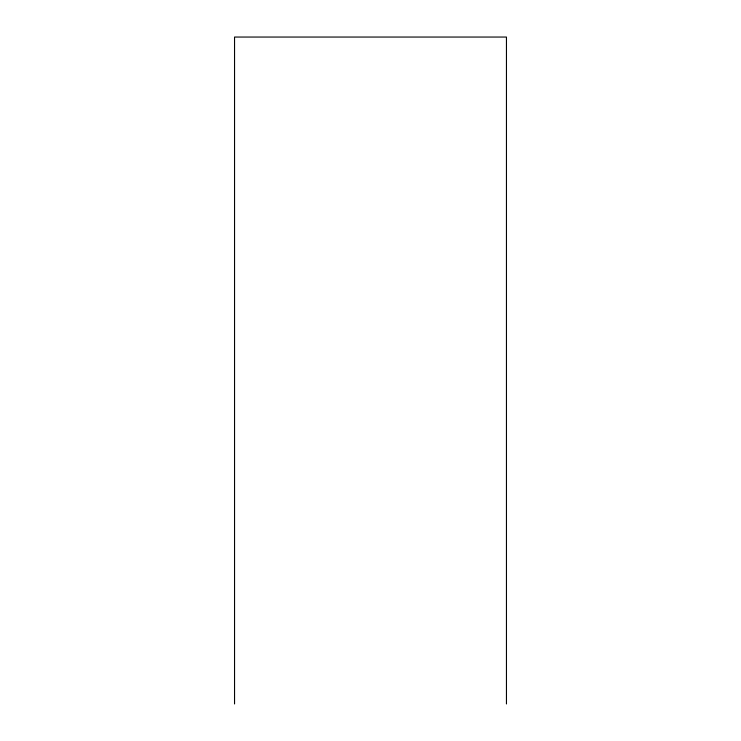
<?xml version="1.0" encoding="UTF-8"?>
<svg xmlns="http://www.w3.org/2000/svg" width="741" height="741" viewBox="0 0 741 741"><rect width="100%" height="100%" fill="white"/><g stroke="black" fill="none" stroke-linecap="round" stroke-linejoin="round"><path stroke-width="1.11" d="M506.455 703.95L506.455 37.05L234.545 37.05L234.545 703.95"/></g></svg>
